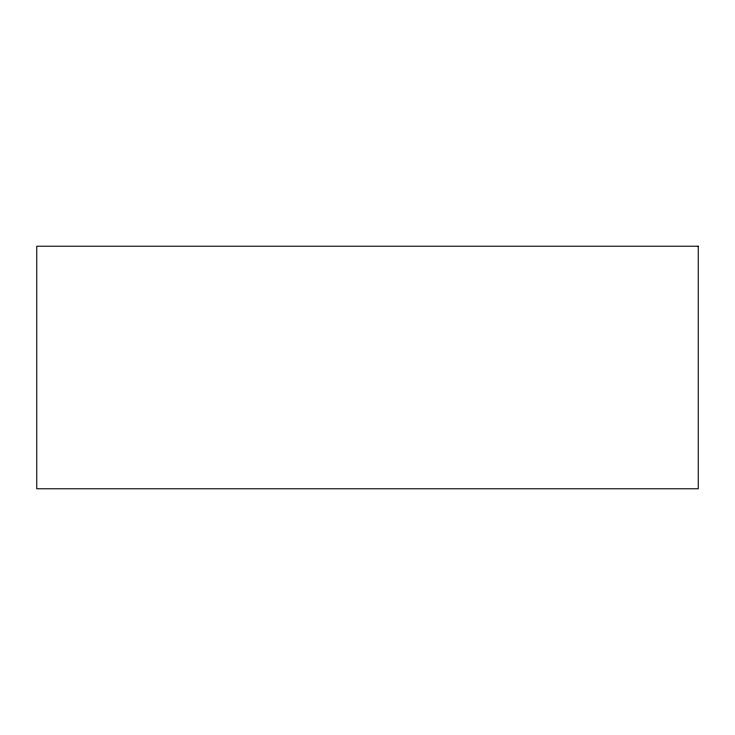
<?xml version="1.0" encoding="UTF-8"?>
<svg xmlns="http://www.w3.org/2000/svg" width="735" height="735" viewBox="0 0 735 735"><rect width="100%" height="100%" fill="white"/><g stroke="black" fill="none" stroke-linecap="round" stroke-linejoin="round"><path stroke-width="1.1" d="M698.25 246.225L36.75 246.225L36.75 488.775L698.25 488.775L698.25 246.225"/></g></svg>
